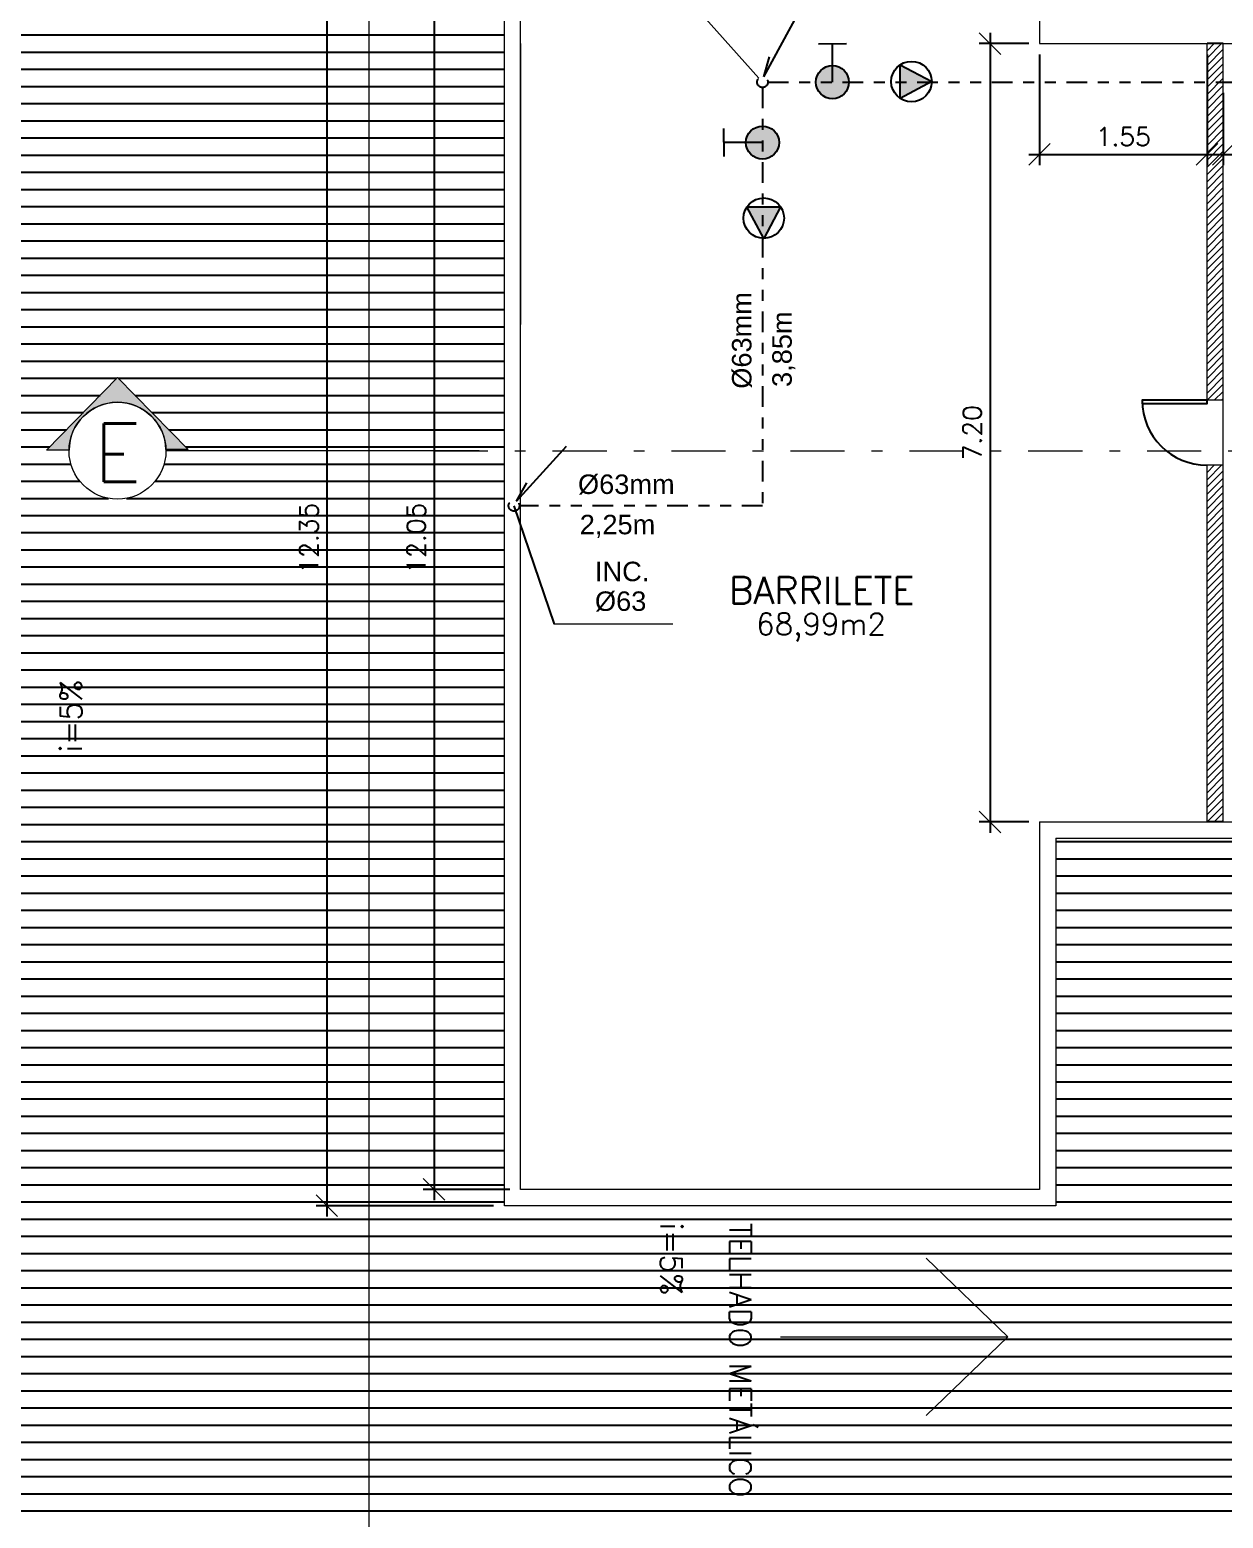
# Model space of a CAD drawing. Header units: millimetres. Extents: x 521 to 1055, y 261 to 520.
# Drawn here: x 667.03 to 678.07, y 276.61 to 290.37 of the extents above; entities that cross this region are included whole.
import ezdxf
from ezdxf.enums import TextEntityAlignment as Align

# ---------------------------------------------------------------- set-up
doc = ezdxf.new("R2010")
doc.units = ezdxf.units.MM
for name, pattern in [('CONTINU', [0]), ('DASHDOTX2', [2, 1, -0.5, 0, -0.5]), ('DIVIDE2', [15.875, 6.35, -3.175, 0, -3.175, 0, -3.175])]:
    doc.linetypes.add(name, pattern=pattern)
doc.layers.add('0.1', color=8, linetype='Continuous', lineweight=13)
doc.layers.add('ppci', color=8, linetype='Continuous')
doc.styles.add('ROMANS', font='romans')
doc.styles.get("Standard").update_dxf_attribs({"font": 'romans.shx'})
doc.styles.add('STYLE1', font='sanss___.ttf')
doc.dimstyles.new('Fares Eng - 50', dxfattribs={"dimscale": 2, "dimtxt": 0.085, "dimasz": 0.1, "dimexe": 0.05, "dimexo": 0.05, "dimgap": 0.04, "dimtad": 1, "dimzin": 4, "dimdsep": 46, "dimtxsty": 'ROMANS', "dimblk1": 'OBLIQUE', "dimblk2": 'OBLIQUE', "dimsah": 1, "dimcen": 0.05, "dimdle": 0.05, "dimclrd": 8, "dimclre": 8, "dimclrt": 8, "dimaunit": 1, "dimadec": 0, "dimazin": 0, "dimtfac": 1, "dimtix": 1, "dimtmove": 2, "dimatfit": 0, "dimldrblk": 'OPEN90', "dimfxl": 1, "dimtolj": 1, "dimtzin": 0, "dimarcsym": 0})

# ---------------------------------------------------------------- blocks, each defined once
blk = doc.blocks.new('_OBLIQUE')
at = {"color": 0, "linetype": 'ByBlock'}
blk.add_line((-0.5, -0.5), (0.5, 0.5), dxfattribs=at)
blk = doc.blocks.new('*D2421')
at = {"layer": '0.1', "color": 8, "lineweight": -2, "transparency": 16777216}
for p, q in [((682.016, 289.986), (682.016, 289.121)), ((678.066, 289.79), (678.066, 289.121)), ((677.966, 289.221), (682.116, 289.221))]:
    blk.add_line(p, q, dxfattribs=at)
at = {"layer": 'DEFPOINTS', "color": 0, "lineweight": -2, "transparency": 16777216}
for p in [(682.016, 290.086), (678.066, 289.89), (682.016, 289.221)]:
    blk.add_point(p, dxfattribs=at)
at = {"layer": '0.1', "color": 8, "lineweight": -2, "transparency": 16777216, "xscale": 0.2, "yscale": 0.2, "zscale": 0.2, "rotation": 180}
blk.add_blockref('_OBLIQUE', (678.066, 289.221), dxfattribs=at)
at = {"layer": '0.1', "color": 8, "lineweight": -2, "transparency": 16777216, "xscale": 0.2, "yscale": 0.2, "zscale": 0.2}
blk.add_blockref('_OBLIQUE', (682.016, 289.221), dxfattribs=at)
at = {"layer": '0.1', "color": 8, "transparency": 16777216, "insert": (680.041, 289.386), "char_height": 0.17, "attachment_point": 5, "style": 'ROMANS'}
blk.add_mtext('\\A1;3.95', dxfattribs=at)
blk = doc.blocks.new('_Open90')
at = {"color": 0, "linetype": 'ByBlock', "lineweight": -2}
for p, q in [((0, 0), (-1, 0)), ((-0.5, 0.5), (0, 0)), ((0, 0), (-0.5, -0.5))]:
    blk.add_line(p, q, dxfattribs=at)
blk = doc.blocks.new('*D2428')
at = {"layer": '0.1', "color": 8, "linetype": 'CONTINU', "lineweight": -2, "transparency": 16777216}
for p, q in [((670.766, 291.797), (670.766, 279.547)), ((671.316, 291.697), (670.666, 291.697)), ((671.466, 279.647), (670.666, 279.647))]:
    blk.add_line(p, q, dxfattribs=at)
at = {"layer": 'DEFPOINTS', "color": 0, "linetype": 'CONTINU', "lineweight": -2, "transparency": 16777216}
for p in [(671.416, 291.697), (670.766, 279.647), (671.566, 279.647)]:
    blk.add_point(p, dxfattribs=at)
at = {"layer": '0.1', "color": 8, "linetype": 'CONTINU', "lineweight": -2, "transparency": 16777216, "xscale": 0.2, "yscale": 0.2, "zscale": 0.2}
for p, rotation in [((670.766, 291.697), 90), ((670.766, 279.647), 270)]:
    blk.add_blockref('_OBLIQUE', p, dxfattribs=dict(at, rotation=rotation))
at = {"layer": '0.1', "color": 8, "linetype": 'CONTINU', "transparency": 16777216, "insert": (670.601, 285.672), "char_height": 0.17, "attachment_point": 5, "rotation": 90, "style": 'ROMANS'}
blk.add_mtext('\\A1;12.05', dxfattribs=at)
blk = doc.blocks.new('*D2429')
at = {"layer": '0.1', "color": 8, "linetype": 'CONTINU', "lineweight": -2, "transparency": 16777216}
for p, q in [((669.774, 291.947), (669.774, 279.397)), ((671.316, 291.847), (669.674, 291.847)), ((671.316, 279.497), (669.674, 279.497))]:
    blk.add_line(p, q, dxfattribs=at)
at = {"layer": 'DEFPOINTS', "color": 0, "linetype": 'CONTINU', "lineweight": -2, "transparency": 16777216}
for p in [(671.416, 291.847), (669.774, 279.497), (671.416, 279.497)]:
    blk.add_point(p, dxfattribs=at)
at = {"layer": '0.1', "color": 8, "linetype": 'CONTINU', "lineweight": -2, "transparency": 16777216, "xscale": 0.2, "yscale": 0.2, "zscale": 0.2}
for p, rotation in [((669.774, 291.847), 90), ((669.774, 279.497), 270)]:
    blk.add_blockref('_OBLIQUE', p, dxfattribs=dict(at, rotation=rotation))
at = {"layer": '0.1', "color": 8, "linetype": 'CONTINU', "transparency": 16777216, "insert": (669.609, 285.672), "char_height": 0.17, "attachment_point": 5, "rotation": 90, "style": 'ROMANS'}
blk.add_mtext('\\A1;12.35', dxfattribs=at)
blk = doc.blocks.new('ÁREA')
for p in [(0.00005, 0.00376), (0, 0)]:
    blk.add_attdef('COMPARTIMENTO', text='', height=0.0025).set_placement(p, align=Align.CENTER)
at = {"color": 1}
for p in [(-0.00005, -0.00376), (-0.0001, -0.00752)]:
    blk.add_attdef('ÁREA', text='', height=0.002, dxfattribs=at).set_placement(p, align=Align.CENTER)
blk = doc.blocks.new('Cor-4A')
h = blk.add_hatch(color=1)
edge = h.paths.add_edge_path()
edge.add_line((-0.00005, -0.00732), (-0.00757, 0))
edge.add_line((-0.00757, 0), (-0.00014, 0.00731))
edge.add_line((-0.00014, 0.00731), (-0.00014, 0.005))
edge.add_arc((0, 0), 0.005, 91.6216, 269.468)
edge.add_line((-0.00005, -0.005), (-0.00005, -0.00732))
at = {"linetype": 'DASHDOTX2'}
blk.add_line((0, 0.03735), (0, 0.005), dxfattribs=at)
at = {"color": 1}
blk.add_lwpolyline([(-0.00005, -0.00732), (-0.00757, 0), (-0.00014, 0.00731), (-0.00014, 0.005, 0.98138), (-0.00005, -0.005)], format="xyb", close=True, dxfattribs=at)
blk.add_circle((0, 0), 0.005, dxfattribs=at)
at = {"color": 3, "style": 'ROMANS'}
blk.add_attdef('O', text='', height=0.006, rotation=90, dxfattribs=at).set_placement((0.00019, 0), align=Align.MIDDLE)
blk = doc.blocks.new('*D3169')
at = {"layer": '0.1', "color": 8, "linetype": 'CONTINU', "lineweight": -2, "transparency": 16777216}
for p, q in [((676.366, 290.147), (676.366, 289.121)), ((677.916, 290.147), (677.916, 289.121)), ((676.266, 289.221), (678.016, 289.221))]:
    blk.add_line(p, q, dxfattribs=at)
at = {"layer": 'DEFPOINTS', "color": 0, "linetype": 'CONTINU', "lineweight": -2, "transparency": 16777216}
for p in [(676.366, 290.247), (677.916, 290.247), (677.916, 289.221)]:
    blk.add_point(p, dxfattribs=at)
at = {"layer": '0.1', "color": 8, "linetype": 'CONTINU', "lineweight": -2, "transparency": 16777216, "xscale": 0.2, "yscale": 0.2, "zscale": 0.2, "rotation": 180}
blk.add_blockref('_OBLIQUE', (676.366, 289.221), dxfattribs=at)
at = {"layer": '0.1', "color": 8, "linetype": 'CONTINU', "lineweight": -2, "transparency": 16777216, "xscale": 0.2, "yscale": 0.2, "zscale": 0.2}
blk.add_blockref('_OBLIQUE', (677.916, 289.221), dxfattribs=at)
at = {"layer": '0.1', "color": 8, "linetype": 'CONTINU', "lineweight": -2, "transparency": 16777216, "insert": (677.141, 289.386), "char_height": 0.17, "attachment_point": 5, "style": 'ROMANS'}
blk.add_mtext('\\A1;1.55', dxfattribs=at)
blk = doc.blocks.new('*D3170')
at = {"layer": '0.1', "color": 8, "linetype": 'CONTINU', "lineweight": -2, "transparency": 16777216}
for p, q in [((676.266, 290.247), (675.809, 290.247)), ((675.909, 290.347), (675.909, 282.947)), ((676.266, 283.047), (675.809, 283.047))]:
    blk.add_line(p, q, dxfattribs=at)
at = {"layer": 'DEFPOINTS', "color": 0, "linetype": 'CONTINU', "lineweight": -2, "transparency": 16777216}
for p in [(676.366, 290.247), (675.909, 283.047), (676.366, 283.047)]:
    blk.add_point(p, dxfattribs=at)
at = {"layer": '0.1', "color": 8, "linetype": 'CONTINU', "lineweight": -2, "transparency": 16777216, "xscale": 0.2, "yscale": 0.2, "zscale": 0.2}
for p, rotation in [((675.909, 290.247), 90), ((675.909, 283.047), 270)]:
    blk.add_blockref('_OBLIQUE', p, dxfattribs=dict(at, rotation=rotation))
at = {"layer": '0.1', "color": 8, "linetype": 'CONTINU', "lineweight": -2, "transparency": 16777216, "insert": (675.744, 286.647), "char_height": 0.17, "attachment_point": 5, "rotation": 90, "style": 'ROMANS'}
blk.add_mtext('\\A1;7.20', dxfattribs=at)

msp = doc.modelspace()

# ---------------------------------------------------------------- hatches: boundary and pattern name
at = {"layer": '0.1', "linetype": 'CONTINU', "lineweight": -2}
h = msp.add_hatch(dxfattribs=at)
h.set_pattern_fill('ANSI31,_O', color=8, scale=0.05, angle=135)
h.set_pattern_definition([(180, (0.10556, 74.26756), (-3e-17, -0.15875), [])])
h.paths.add_polyline_path([(670.16566, 295.74596), (670.16566, 297.53825), (662.71566, 297.53825), (662.71566, 294.64534)])
h.paths.add_polyline_path([(670.16566, 290.23496), (670.16566, 295.74596), (662.71566, 294.64534), (662.71566, 291.55735)])
h.paths.add_polyline_path([(662.71566, 291.55735), (662.71566, 280.89643), (670.16566, 281.53971), (670.16566, 286.48034), (668.2856, 286.48034, -1.00458832), (667.38996, 286.48444), (667.18224, 286.48444), (667.83773, 287.15877), (668.50556, 286.48034), (670.16566, 286.48034), (670.16566, 290.23496)])
h.paths.add_polyline_path([(662.71566, 280.89643), (662.71566, 275.71878), (670.16566, 275.71878), (670.16566, 281.53971)])
h.paths.add_polyline_path([(678.16566, 275.71878), (678.16566, 282.23049), (676.51618, 282.08806), (676.51618, 279.49695), (671.41618, 279.49695), (671.41618, 281.64769), (670.16566, 281.53971), (670.16566, 275.71878)])
h.paths.add_polyline_path([(678.16566, 282.89695), (676.51618, 282.89695), (676.51618, 282.08806), (678.16566, 282.23049)])
h.paths.add_polyline_path([(671.41566, 286.48034), (670.76262, 286.48034), (670.16566, 286.48034), (670.16566, 281.53971), (671.41618, 281.64769), (671.41618, 282.89695), (671.41566, 282.89695)])
h.paths.add_polyline_path([(671.41566, 290.01308), (670.16566, 290.23496), (670.16566, 286.48034), (671.18442, 286.48034), (671.41566, 286.48034)])
h.paths.add_polyline_path([(670.16566, 290.23496), (671.41566, 290.01308), (671.41566, 290.49695), (671.41618, 290.49695), (671.41618, 291.84695), (676.51618, 291.84695), (676.51618, 290.49695), (677.61566, 290.49695), (677.61566, 296.84659), (670.16566, 295.74596)])
h.paths.add_polyline_path([(670.16566, 297.53825), (670.16566, 295.74596), (677.61566, 296.84659), (677.61566, 297.53825)])
h.paths.add_polyline_path([(669.42425, 285.23624), (669.42425, 286.10767), (669.72425, 286.10767), (669.72425, 285.23624)], flags=24)
h.paths.add_polyline_path([(666.92057, 283.65199), (666.92057, 287.31389), (666.62057, 287.31389), (666.62057, 283.65199)], flags=24)
h.paths.add_polyline_path([(667.55784, 283.67103), (667.55784, 284.45675), (667.25784, 284.45675), (667.25784, 283.67103)], flags=24)
h.paths.add_polyline_path([(673.44847, 279.37874), (673.44847, 275.71683), (673.74847, 275.71683), (673.74847, 279.37874)], flags=9)
h.paths.add_polyline_path([(672.8112, 279.35969), (672.8112, 278.57397), (673.1112, 278.57397), (673.1112, 279.35969)], flags=24)
h.paths.add_polyline_path([(670.41639, 285.23624), (670.41639, 286.10767), (670.71639, 286.10767), (670.71639, 285.23624)], flags=24)
h.paths.add_polyline_path([(673.60293, 292.6503), (674.31246, 292.6503), (674.31246, 292.3503), (673.60293, 292.3503)], flags=24)
h.paths.add_polyline_path([(673.61142, 293.07076), (674.32094, 293.07076), (674.32094, 292.77076), (673.61142, 292.77076)], flags=24)
h.paths.add_polyline_path([(673.44847, 297.10566), (673.44847, 293.44376), (673.74847, 293.44376), (673.74847, 297.10566)], flags=9)
h.paths.add_polyline_path([(672.8112, 296.34816), (672.8112, 295.56244), (673.1112, 295.56244), (673.1112, 296.34816)], flags=25)
h.paths.add_polyline_path([(672.11515, 296.86341), (672.98658, 296.86341), (672.98658, 296.56341), (672.11515, 296.56341)], flags=24)
at = {"layer": '0.1'}
h = msp.add_hatch(dxfattribs=at)
h.set_pattern_fill('ANSI31', color=8, scale=0.015, style=0)
h.set_pattern_definition([(45, (677.915656, 286.94695), (-0.03367596, 0.03367596), [])])
h.paths.add_polyline_path([(678.06566, 290.24695), (677.91566, 290.24695), (677.91566, 289.88981), (678.06566, 289.88981)])
h.paths.add_polyline_path([(678.06566, 289.88981), (677.91566, 289.88981), (677.91566, 286.94695), (678.06566, 286.94695)])
h = msp.add_hatch(dxfattribs=at)
h.set_pattern_fill('ANSI31', color=8, scale=0.015, style=0)
h.set_pattern_definition([(45, (677.915656, 283.04695), (-0.03367596, 0.03367596), [])])
h.paths.add_polyline_path([(678.06566, 286.34695), (677.91566, 286.34695), (677.91566, 283.04695), (678.06566, 283.04695)])
at = {"layer": 'ppci', "linetype": 'Continuous'}
for points in [[(674.60369, 289.88981, -1), (674.29793, 289.88981, -1)], [(673.80401, 289.48395, -1), (673.80401, 289.17819, -1)]]:
    msp.add_hatch(color=10, dxfattribs=at).paths.add_polyline_path(points)
at = {"layer": 'ppci'}
h = msp.add_hatch(color=8, dxfattribs=at)
h.paths.add_polyline_path([(675.07747, 289.89476), (675.07747, 289.73958), (675.36913, 289.89476)])
h.paths.add_polyline_path([(675.07747, 290.04995), (675.07747, 289.89476), (675.36913, 289.89476)])
h = msp.add_hatch(color=8, dxfattribs=at)
h.paths.add_polyline_path([(673.81579, 288.73635), (673.6606, 288.73635), (673.81579, 288.44469)])
h.paths.add_polyline_path([(673.97097, 288.73635), (673.81579, 288.73635), (673.81579, 288.44469)])

# ---------------------------------------------------------------- linework, layer by layer
at = {"layer": '0.1', "color": 8}
for p, q in [((670.16566, 275.71878), (670.16566, 297.53825)), ((671.41566, 290.49695), (671.41566, 282.89695))]:
    msp.add_line(p, q, dxfattribs=at)
at = {"layer": '0.1', "color": 7}
for p, q in [((671.41618, 279.49695), (671.41618, 291.84695)), ((671.56618, 287.49695), (671.56618, 291.69695)), ((676.36618, 291.69695), (676.36618, 290.24695)), ((671.56618, 290.24695), (671.56618, 287.64695)), ((676.36618, 290.24695), (677.91566, 290.24695)), ((677.91566, 286.94695), (677.91566, 290.24695)), ((678.06566, 290.24695), (682.01566, 290.24695)), ((678.06566, 286.94695), (678.06566, 290.24695)), ((671.56618, 283.34695), (671.56618, 287.49695)), ((678.06566, 286.94695), (677.91566, 286.94695)), ((677.91566, 283.04695), (677.91566, 286.34695)), ((678.06566, 286.34695), (677.91566, 286.34695)), ((678.06566, 283.04695), (678.06566, 286.34695)), ((671.56618, 279.64695), (671.56618, 283.34695)), ((676.36618, 283.04695), (677.91566, 283.04695)), ((676.36618, 283.04695), (676.36618, 279.64695)), ((678.06566, 283.04695), (678.41566, 283.04695)), ((676.51618, 282.89695), (678.41566, 282.89695)), ((676.51618, 282.89695), (676.51618, 279.49695)), ((676.36618, 279.64695), (671.56618, 279.64695)), ((676.51618, 279.49695), (671.41618, 279.49695))]:
    msp.add_line(p, q, dxfattribs=at)
at = {"layer": '0.1', "color": 8, "linetype": 'CONTINU'}
for p, q in [((673.12164, 290.65579), (673.77075, 289.92714)), ((678.06566, 286.34695), (678.06566, 286.94695)), ((672.97601, 284.87743), (671.87565, 284.87743)), ((676.0742, 278.28437), (675.31685, 279.01299)), ((673.97046, 278.28437), (676.0742, 278.28437)), ((676.0742, 278.28437), (675.31685, 277.55575))]:
    msp.add_line(p, q, dxfattribs=at)
at = {"layer": '0.1', "color": 8, "linetype": 'CONTINU', "lineweight": -2}
for p, q in [((678.06566, 290.24695), (677.91566, 290.24695)), ((671.50539, 285.97169), (671.87565, 284.87743)), ((678.06566, 283.04695), (677.91566, 283.04695))]:
    msp.add_line(p, q, dxfattribs=at)
at = {"layer": '0.1', "color": 8, "linetype": 'DASHDOTX2', "ltscale": 0.5}
msp.add_line((670.76262, 286.48034), (684.25421, 286.48034), dxfattribs=at)
at = {"layer": '0.1', "color": 8, "linetype": 'CONTINU', "lineweight": -2}
msp.add_lwpolyline([(677.91566, 286.94695), (677.31566, 286.94695), (677.31566, 286.91695), (677.91566, 286.91695)], close=True, dxfattribs=at)
msp.add_arc((677.91566, 286.94695), 0.6, 180, 270, dxfattribs=at)
at = {"layer": 'ppci', "color": 10, "linetype": 'CONTINU'}
for p, q in [((673.81735, 289.93799), (674.14242, 290.54041)), ((673.81735, 289.93799), (673.86869, 290.12345)), ((671.52994, 286.01525), (671.99054, 286.52164)), ((671.52994, 286.01525), (671.62444, 286.18288))]:
    msp.add_line(p, q, dxfattribs=at)
at = {"layer": 'ppci', "color": 10, "linetype": 'Continuous'}
for p, q in [((674.32216, 290.24553), (674.58214, 290.24766)), ((673.44828, 289.20242), (673.44615, 289.46239))]:
    msp.add_line(p, q, dxfattribs=at)
at = {"layer": 'ppci', "color": 10, "linetype": 'Continuous', "ltscale": 0.1}
for p, q in [((674.45081, 289.88981), (674.45081, 290.24581)), ((673.80401, 289.33107), (673.448, 289.33107))]:
    msp.add_line(p, q, dxfattribs=at)
at = {"layer": 'ppci', "color": 10}
for p, q in [((675.07747, 290.04995), (675.36913, 289.89476)), ((675.07747, 289.73958), (675.07747, 290.04995)), ((675.36913, 289.89476), (675.07747, 289.73958)), ((673.6606, 288.73635), (673.97097, 288.73635)), ((673.81579, 288.44469), (673.6606, 288.73635)), ((673.97097, 288.73635), (673.81579, 288.44469))]:
    msp.add_line(p, q, dxfattribs=at)
at = {"layer": 'ppci', "color": 12, "linetype": 'DIVIDE2', "ltscale": 0.03}
for p, q in [((673.80401, 289.83981), (673.80401, 285.97169)), ((673.85401, 289.88981), (681.8367, 289.88981)), ((673.80401, 285.97169), (671.55539, 285.97169))]:
    msp.add_line(p, q, dxfattribs=at)
at = {"layer": 'ppci', "color": 10, "linetype": 'Continuous'}
for centre, radius in [((674.45081, 289.88981), 0.15288), ((675.18202, 289.89476), 0.18711), ((673.80401, 289.33107), 0.15288), ((673.81579, 288.63181), 0.18711)]:
    msp.add_circle(centre, radius, dxfattribs=at)
at = {"layer": 'ppci', "color": 10, "linetype": 'DIVIDE2', "ltscale": 0.03}
for centre in [(673.80401, 289.88981), (671.50539, 285.97169), (671.50539, 285.97169)]:
    msp.add_circle(centre, 0.05, dxfattribs=at)

# ---------------------------------------------------------------- block references
at = {"layer": '0.1', "color": 8}
ref = msp.add_blockref('Cor-4A', (667.83777, 286.48034), dxfattribs=dict(at, xscale=89.59999999999991, yscale=89.59999999999991, zscale=89.59999999999991, rotation=270))
ref.add_attrib('O', 'E', dxfattribs={"layer": '0', "color": 3, "height": 0.5376, "rotation": 180, "style": 'ROMANS', "text_generation_flag": 2}).set_placement((667.83777, 286.46295), align=Align.MIDDLE)
ref = msp.add_blockref('ÁREA', (674.3515, 285.06544), dxfattribs=dict(at, xscale=133.3333333333333, yscale=133.3333333333333, zscale=133.3333333333333))
ref.add_attrib('COMPARTIMENTO', 'BARRILETE', dxfattribs={"layer": '0', "color": 3, "height": 0.25}).set_placement((674.3515, 285.06544), align=Align.CENTER)
ref.add_attrib('ÁREA', '68,99m2', dxfattribs={"layer": '0', "color": 1, "height": 0.2}).set_placement((674.34487, 284.77749), align=Align.CENTER)

# ---------------------------------------------------------------- texts
for s, rotation, p in [('i=5%', 90, (667.50784, 283.69246)), ('i=5%', 270, (672.8612, 279.33826)), ('TELHADO METÁLICO', 270, (673.49847, 279.33826))]:
    msp.add_text(s, height=0.2, rotation=rotation, dxfattribs=at).set_placement(p)
at = {"layer": 'ppci', "color": 10, "style": 'STYLE1'}
for s, p in [('Ø63mm', (673.70162, 287.05394)), ('3,85m', (674.07459, 287.07034))]:
    msp.add_text(s, height=0.18, rotation=90, dxfattribs=at).set_placement(p)
for s, p in [('Ø63mm', (672.09722, 286.08064)), ('2,25m', (672.11362, 285.70767)), ('INC.', (672.25427, 285.27388)), ('Ø63', (672.25427, 284.99904))]:
    msp.add_text(s, height=0.18, dxfattribs=at).set_placement(p)

# ---------------------------------------------------------------- dimensions: what is measured, and where the dimension line sits
at = {"layer": '0.1', "color": 8, "linetype": 'CONTINU'}
for base, p1, p2, picture, middle in [((669.77425, 279.49695), (671.41618, 291.84695), (671.41618, 279.49695), '*D2429', (669.60925, 285.67195)), ((670.76639, 279.64695), (671.41618, 291.69695), (671.56618, 279.64695), '*D2428', (670.60139, 285.67195))]:
    dim = msp.add_linear_dim(base=base, p1=p1, p2=p2, angle=90, dimstyle='Fares Eng - 50', dxfattribs=at)
    dim.commit()
    dim.dimension.update_dxf_attribs({"geometry": picture, "text_midpoint": middle})
at = {"layer": '0.1', "color": 8, "linetype": 'CONTINU', "lineweight": -2}
dim = msp.add_linear_dim(base=(675.9087, 283.04695), p1=(676.36618, 290.24695), p2=(676.36618, 283.04695), angle=90, dimstyle='Fares Eng - 50', dxfattribs=at)
dim.commit()
dim.dimension.update_dxf_attribs({"geometry": '*D3170', "text_midpoint": (675.7437, 286.64695)})
dim = msp.add_linear_dim(base=(677.91566, 289.22115), p1=(676.36618, 290.24695), p2=(677.91566, 290.24695), dimstyle='Fares Eng - 50', dxfattribs=at)
dim.commit()
dim.dimension.update_dxf_attribs({"geometry": '*D3169', "text_midpoint": (677.14092, 289.38615)})
at = {"layer": '0.1', "color": 7}
dim = msp.add_linear_dim(base=(682.01566, 289.22115), p1=(678.06566, 289.88981), p2=(682.01566, 290.08646), dimstyle='Fares Eng - 50', dxfattribs=at)
dim.commit()
dim.dimension.update_dxf_attribs({"geometry": '*D2421', "text_midpoint": (680.04066, 289.38615)})

doc.saveas('drawing.dxf')
